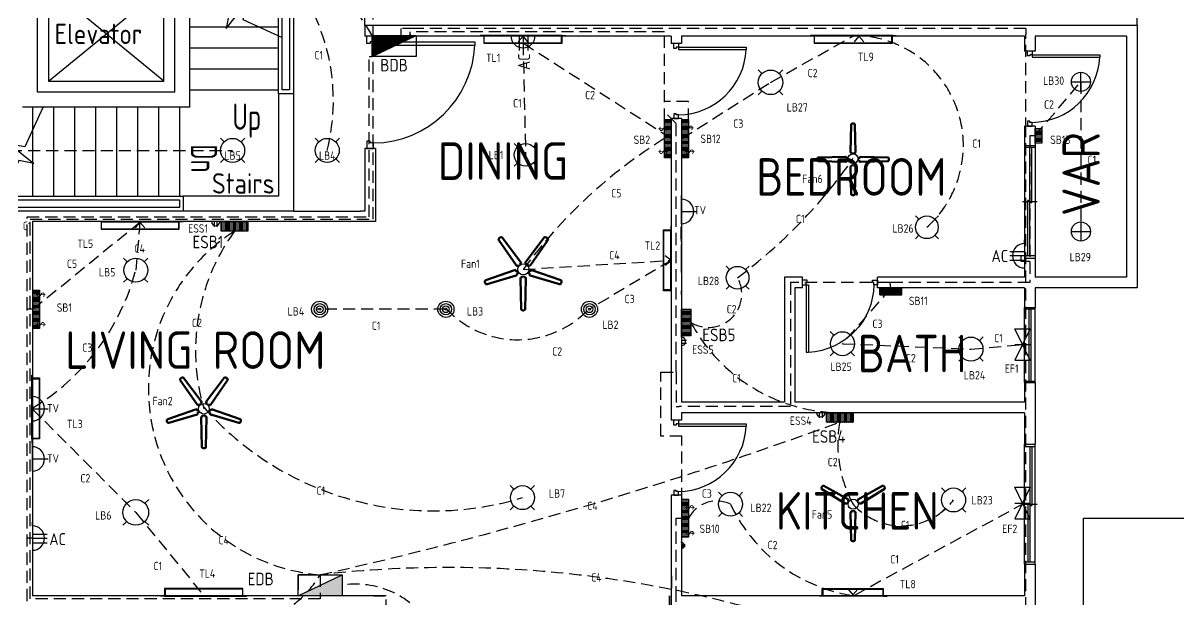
# Model space of a CAD drawing. Header units: inches. Extents: x 33646 to 69385, y 30083 to 61001.
# Drawn here: x 35453 to 36059, y 30723 to 31025 of the extents above; entities that cross this region are included whole.
import ezdxf
from ezdxf.enums import TextEntityAlignment as Align

# ---------------------------------------------------------------- set-up
doc = ezdxf.new("R2010")
doc.units = ezdxf.units.IN
doc.header["$MEASUREMENT"] = 0
doc.linetypes.add('HIDDEN', pattern=[9.525, 6.35, -3.175])
doc.layers.add('All Text', color=7, linetype='Continuous', plot=False)
for name, color, linetype in [('Conduit', 4, 'Continuous'), ('EDB', 1, 'Continuous'), ('Electrical Layout', 130, 'Continuous'), ('STAIR', 2, 'Continuous'), ('TILING', 8, 'Continuous'), ('WALL', 7, 'Continuous'), ('WINDOW', 111, 'Continuous'), ('YQ_TEXT', 6, 'Continuous')]:
    doc.layers.add(name, color=color, linetype=linetype)
doc.styles.add('YQ_DIM', font='SUPEROS.SHX', dxfattribs={"width": 0.8, "bigfont": 'HZDX.SHX'})
doc.styles.add('YQ_TEXT', font='SUPEROS.SHX', dxfattribs={"width": 0.8, "bigfont": 'HZDX.SHX'})

# ---------------------------------------------------------------- blocks, each defined once
blk = doc.blocks.new('WD_00_X2')
for p, q in [((0, 0.7), (0, -0.7)), ((-0.5, 0.5), (0.5, 0.5)), ((-0.48, 0.5), (-0.48, -0.5)), ((0.48, 0.5), (0.48, -0.5)), ((0.01, 0.2), (-0.48, 0.2)), ((0.01, 0.2), (0.01, 0)), ((0.48, 0), (-0.48, 0)), ((-0.01, 0), (-0.01, -0.2)), ((0.48, -0.2), (-0.01, -0.2)), ((-0.5, -0.5), (0.5, -0.5))]:
    blk.add_line(p, q)
blk = doc.blocks.new('WD_00_X1')
for p, q in [((-0.5, 0.5), (0.5, 0.5)), ((-0.48, 0.5), (-0.48, -0.5)), ((0.48, 0.5), (0.48, -0.5)), ((0.48, 0.1), (-0.48, 0.1)), ((0.48, -0.1), (-0.48, -0.1)), ((-0.5, -0.5), (0.5, -0.5))]:
    blk.add_line(p, q)
blk = doc.blocks.new('DR_D01')
for p, q in [((-0.45, 0.93), (-0.42, 0.93)), ((-0.45, 0.03), (-0.45, 0.93)), ((-0.42, 0.03), (-0.42, 0.93)), ((-0.5, 0.03), (-0.42, 0.03)), ((-0.5, 0.03), (-0.5, -0.03)), ((-0.45, 0.03), (-0.45, 0)), ((-0.45, 0), (-0.435, 0)), ((-0.435, 0), (-0.435, -0.03)), ((0.435, 0), (0.435, -0.03)), ((0.45, 0), (0.435, 0)), ((0.45, 0.03), (0.45, 0)), ((0.5, 0.03), (0.45, 0.03)), ((0.5, -0.03), (0.5, 0.03)), ((-0.435, -0.03), (-0.5, -0.03)), ((0.435, -0.03), (0.5, -0.03))]:
    blk.add_line(p, q)
blk.add_arc((-0.46, 0.021), 0.91, 0.5915, 87.4664)
blk = doc.blocks.new('*U167')
at = {"layer": 'Electrical Layout', "lineweight": 211}
for p, q in [((-1.3, -6.86), (-1, 7.54)), ((-0.34, 8.19), (0.34, 8.19)), ((1.3, -6.86), (1, 7.54)), ((-0.33, -7.53), (-0.64, -7.53)), ((-0.33, -8.19), (-0.33, -7.53)), ((0.33, -8.19), (0.33, -7.53)), ((0.33, -7.53), (0.64, -7.53))]:
    blk.add_line(p, q, dxfattribs=at)
for centre, start, end in [((-0.34, 7.53), 90, 178.80651), ((0.34, 7.53), 1.19349, 90), ((-0.64, -6.88), 178.80651, 270), ((0.64, -6.88), 270, 1.19349)]:
    blk.add_arc(centre, 0.655, start, end, dxfattribs=at)
blk = doc.blocks.new('*U168')
at = {"layer": 'Conduit', "color": 0, "linetype": 'ByBlock', "lineweight": -2, "transparency": 16777216}
blk.add_blockref('*U167', (23511.02, 19655.64), dxfattribs=at)
for p, rotation in [((23501.66, 19639.44), 120), ((23520.38, 19639.44), 240)]:
    blk.add_blockref('*U167', p, dxfattribs=dict(at, rotation=rotation))
blk = doc.blocks.new('*U169')
at = {"layer": 'Electrical Layout', "lineweight": 211}
for p, q in [((-1.39, -7.34), (-1.06, 8.07)), ((-0.36, 8.75), (0.36, 8.75)), ((1.39, -7.34), (1.06, 8.07)), ((-0.35, -8.05), (-0.69, -8.05)), ((-0.35, -8.75), (-0.35, -8.05)), ((0.35, -8.75), (0.35, -8.05)), ((0.35, -8.05), (0.69, -8.05))]:
    blk.add_line(p, q, dxfattribs=at)
for centre, start, end in [((-0.36, 8.05), 90, 178.80651), ((0.36, 8.05), 1.19349, 90), ((-0.69, -7.35), 178.80651, 270), ((0.69, -7.35), 270, 1.19349)]:
    blk.add_arc(centre, 0.7, start, end, dxfattribs=at)
blk = doc.blocks.new('*U147')
at = {"layer": 'Conduit', "color": 0, "linetype": 'ByBlock', "lineweight": -2, "transparency": 16777216}
blk.add_blockref('*U169', (25143.89, 21020.75), dxfattribs=at)
for p, rotation in [((25132.9, 21012.77), 72), ((25154.88, 21012.77), 288), ((25137.1, 20999.85), 144), ((25150.68, 20999.85), 216)]:
    blk.add_blockref('*U169', p, dxfattribs=dict(at, rotation=rotation))
blk = doc.blocks.new('*U148')
at = {"layer": 'Electrical Layout', "lineweight": 211}
for p, q in [((-1.44, -7.6), (-1.1, 8.36)), ((-0.38, 9.07), (0.38, 9.07)), ((1.44, -7.6), (1.1, 8.36)), ((-0.36, -8.34), (-0.71, -8.34)), ((-0.36, -9.07), (-0.36, -8.34)), ((0.36, -9.07), (0.36, -8.34)), ((0.36, -8.34), (0.71, -8.34))]:
    blk.add_line(p, q, dxfattribs=at)
for centre, start, end in [((-0.38, 8.34), 90, 178.80651), ((0.38, 8.34), 1.19349, 90), ((-0.71, -7.62), 178.80651, 270), ((0.71, -7.62), 270, 1.19349)]:
    blk.add_arc(centre, 0.725, start, end, dxfattribs=at)
blk = doc.blocks.new('*U149')
at = {"layer": 'Conduit', "color": 0, "linetype": 'ByBlock', "lineweight": -2, "transparency": 16777216}
blk.add_blockref('*U148', (26045.88, 21774.83), dxfattribs=at)
for p, rotation in [((26034.49, 21766.56), 72), ((26057.26, 21766.56), 288), ((26038.84, 21753.18), 144), ((26052.91, 21753.18), 216)]:
    blk.add_blockref('*U148', p, dxfattribs=dict(at, rotation=rotation))
blk = doc.blocks.new('*U152')
at = {"layer": 'Electrical Layout', "lineweight": 211}
for p, q in [((-1.28, -6.8), (-0.99, 7.48)), ((-0.34, 8.11), (0.34, 8.11)), ((1.28, -6.8), (0.99, 7.48)), ((-0.32, -7.46), (-0.64, -7.46)), ((-0.32, -8.11), (-0.32, -7.46)), ((0.32, -8.11), (0.32, -7.46)), ((0.32, -7.46), (0.64, -7.46))]:
    blk.add_line(p, q, dxfattribs=at)
for centre, start, end in [((-0.34, 7.46), 90, 178.80651), ((0.34, 7.46), 1.19349, 90), ((-0.64, -6.82), 178.80651, 270), ((0.64, -6.82), 270, 1.19349)]:
    blk.add_arc(centre, 0.649, start, end, dxfattribs=at)
blk = doc.blocks.new('*U153')
at = {"layer": 'Conduit', "color": 0, "linetype": 'ByBlock', "lineweight": -2, "transparency": 16777216}
blk.add_blockref('*U152', (23307.25, 19485.29), dxfattribs=at)
for p, rotation in [((23296.54, 19474.58), 90), ((23317.96, 19474.58), 269.9999999999999), ((23307.25, 19463.87), 180)]:
    blk.add_blockref('*U152', p, dxfattribs=dict(at, rotation=rotation))

msp = doc.modelspace()

# ---------------------------------------------------------------- hatches: boundary and pattern name
at = {"layer": 'Conduit', "linetype": 'HIDDEN', "true_color": 0xffffff}
h = msp.add_hatch(dxfattribs=at)
h.set_pattern_fill('ANSI31')
h.set_pattern_definition([(45, (-233.30921, 1439.7496), (-0.08838834765, 0.08838834765), [])])
h.paths.add_polyline_path([(35636.22, 31018.44), (35636.22, 31007.66), (35658.77, 31018.44)])
at = {"layer": 'Electrical Layout'}
h = msp.add_hatch(dxfattribs=at)
h.set_pattern_fill('MUDST', color=256, angle=-90)
h.set_pattern_definition([(270, (5206.40615, 67167.7496), (0.25, -0.5), [0.25, -0.25, 0, -0.25, 0, -0.25])])
h.paths.add_polyline_path([(35789.48, 30954.66), (35792.98, 30954.66), (35792.98, 30974.66), (35789.48, 30974.66)])
h = msp.add_hatch(dxfattribs=at)
h.set_pattern_fill('MUDST', color=256, angle=-90)
h.set_pattern_definition([(270, (5197.17754, 67167.7496), (0.25, -0.5), [0.25, -0.25, 0, -0.25, 0, -0.25])])
h.paths.add_polyline_path([(35798.71, 30954.66), (35802.21, 30954.66), (35802.21, 30974.66), (35798.71, 30974.66)])
h = msp.add_hatch(dxfattribs=at)
h.set_pattern_fill('MUDST', color=256, angle=-90)
h.set_pattern_definition([(270, (5011.88252, 67160.1309), (0.25, -0.5), [0.25, -0.25, 0, -0.25, 0, -0.25])])
h.paths.add_polyline_path([(35987.5, 30970.02), (35984, 30970.02), (35984, 30962.27), (35987.5, 30962.27)])
h = msp.add_hatch(dxfattribs=at)
h.set_pattern_fill('MUDST', color=256)
h.set_pattern_definition([(0, (-740.6411, 1221.29276), (0.5, 0.25), [0.25, -0.25, 0, -0.25, 0, -0.25])])
h.paths.add_polyline_path([(35557.02, 30921.11), (35557.02, 30916.11), (35571.02, 30916.11), (35571.02, 30921.11)])
h = msp.add_hatch(dxfattribs=at)
h.set_pattern_fill('MUDST', color=256, angle=-90)
h.set_pattern_definition([(270, (5537.67754, 67257.2496), (0.25, -0.5), [0.25, -0.25, 0, -0.25, 0, -0.25])])
h.paths.add_polyline_path([(35458.21, 30865.16), (35461.71, 30865.16), (35461.71, 30885.16), (35458.21, 30885.16)])
h = msp.add_hatch(dxfattribs=at)
h.set_pattern_fill('MUDST', color=256)
h.set_pattern_definition([(360, (-1083.57246, 1256.2496), (0.5, 0.25), [0.25, -0.25, 0, -0.25, 0, -0.25])])
h.paths.add_polyline_path([(35913.96, 30882.66), (35913.96, 30886.16), (35902.46, 30886.16), (35902.46, 30882.66)])
h = msp.add_hatch(dxfattribs=at)
h.set_pattern_fill('MUDST', color=256, angle=90)
h.set_pattern_definition([(90, (65011.97565, -4901.8385), (-0.25, 0.5), [0.25, -0.25, 0, -0.25, 0, -0.25])])
h.paths.add_polyline_path([(35798.41, 30861.24), (35803.41, 30861.24), (35803.41, 30875.24), (35798.41, 30875.24)])
h = msp.add_hatch(dxfattribs=at)
h.set_pattern_fill('MUDST', color=256)
h.set_pattern_definition([(0, (-1058.10567, 1321.47638), (0.5, 0.25), [0.25, -0.25, 0, -0.25, 0, -0.25])])
h.paths.add_polyline_path([(35874.49, 30820.93), (35874.49, 30815.93), (35888.49, 30815.93), (35888.49, 30820.93)])
h = msp.add_hatch(dxfattribs=at)
h.set_pattern_fill('MUDST', color=256, angle=-90)
h.set_pattern_definition([(270, (5197.17754, 67366.7496), (0.25, -0.5), [0.25, -0.25, 0, -0.25, 0, -0.25])])
h.paths.add_polyline_path([(35798.71, 30755.66), (35802.21, 30755.66), (35802.21, 30775.66), (35798.71, 30775.66)])
at = {"layer": 'Electrical Layout', "linetype": 'HIDDEN'}
h = msp.add_hatch(color=4, dxfattribs=at)
h.set_gradient(color1=(255, 255, 255), one_color=1, tint=1)
h.paths.add_polyline_path([(35620.41, 30724.93), (35620.41, 30735.93), (35597.41, 30724.93)])

# ---------------------------------------------------------------- linework, layer by layer
at = {"layer": 'Conduit', "linetype": 'HIDDEN'}
for p, q in [((35658.56, 31022.41), (35651.24, 31022.41)), ((35651.24, 31022.41), (35651.24, 31018.66)), ((35789.48, 31020.66), (35656.14, 31020.66)), ((35656.14, 31017.91), (35656.14, 31020.66)), ((35656.15, 31019.41), (35656.15, 31018.44)), ((35787.06, 31022.41), (35658.56, 31022.41)), ((35715.34, 31018.44), (35712.84, 31015.44)), ((35717.84, 31015.44), (35715.34, 31018.44)), ((35979.14, 31022.41), (35787.06, 31022.41)), ((35789.48, 30964.66), (35789.48, 31020.66)), ((35845.21, 30994.16), (35888.49, 31018.44)), ((35891.58, 31018.44), (35889.08, 31015.44)), ((35894.08, 31015.44), (35891.58, 31018.44)), ((35979.14, 31022.41), (35979.14, 31019.41)), ((35979.14, 30969.41), (35979.14, 31019.41)), ((35792.98, 30964.66), (35715.34, 31014.69)), ((35715.34, 31014.69), (35716.71, 30956.16)), ((35634.71, 30923.66), (35634.71, 31007.66)), ((35634.71, 31007.66), (35636.22, 31007.66)), ((35984, 30966.15), (36008, 30994.44)), ((36008, 30994.44), (36008, 30915.95)), ((35798.71, 30964.66), (35845.21, 30994.16)), ((35802.21, 30984.16), (35789.48, 30984.16)), ((35802.21, 30964.66), (35802.21, 30984.16)), ((35795.71, 30972.66), (35789.48, 30978.88)), ((35795.71, 30842.16), (35795.71, 30972.66)), ((35979.14, 30584.41), (35979.14, 30969.41)), ((35984, 30966.15), (35981.21, 30966.15)), ((35981.21, 30966.15), (35981.21, 30900.16)), ((35455.21, 30875.16), (35455.21, 30923.66)), ((35455.21, 30923.66), (35634.71, 30923.66)), ((35798.49, 30900.79), (35798.49, 30926.44)), ((35458.21, 30875.16), (35514.36, 30920.86)), ((35514.41, 30920.86), (35511.91, 30917.86)), ((35514.36, 30920.86), (35512.21, 30895.66)), ((35516.91, 30917.86), (35514.41, 30920.86)), ((35792.98, 30900.74), (35789.98, 30903.24)), ((35976.71, 30900.16), (35976.71, 30903.23)), ((35715.47, 30896.06), (35792.98, 30900.79)), ((35792.98, 30900.79), (35750.21, 30875.16)), ((35789.98, 30898.24), (35792.98, 30900.74)), ((35981.21, 30900.16), (35976.71, 30900.16)), ((35981.21, 30900.16), (35981.21, 30889.16)), ((35907.71, 30889.16), (35855.71, 30889.16)), ((35855.71, 30889.16), (35855.71, 30824.16)), ((35908.21, 30886.16), (35882.91, 30857.11)), ((35981.21, 30889.16), (35907.71, 30889.16)), ((35907.71, 30889.16), (35908.21, 30886.16)), ((35458.21, 30875.16), (35455.21, 30875.16)), ((35455.21, 30722.16), (35455.21, 30875.16)), ((35674.89, 30875.16), (35606.95, 30875.16)), ((35882.91, 30857.11), (35950.34, 30854.29)), ((35950.34, 30854.29), (35977.39, 30856.66)), ((35787.71, 30808.66), (35787.71, 30842.16)), ((35787.71, 30842.16), (35795.71, 30842.16)), ((35795.71, 30842.16), (35795.71, 30824.16)), ((35457.7, 30823.15), (35512.21, 30768.66)), ((35795.71, 30824.16), (35797.21, 30824.16)), ((35855.71, 30824.16), (35797.21, 30824.16)), ((35798.71, 30808.66), (35787.71, 30808.66)), ((35798.71, 30765.66), (35798.71, 30808.66)), ((35978.49, 30773.56), (35888.82, 30724.93)), ((35512.21, 30768.66), (35547.95, 30724.93)), ((35795.73, 30723.66), (35795.73, 30765.66)), ((35795.73, 30765.66), (35798.71, 30765.66)), ((35457.95, 30755.16), (35455.21, 30755.16)), ((35885.91, 30728.43), (35888.41, 30725.43)), ((35888.41, 30725.43), (35890.91, 30728.43)), ((35795.71, 30664.66), (35795.73, 30723.66))]:
    msp.add_line(p, q, dxfattribs=at)
at = {"layer": 'Conduit'}
for p, q in [((35840.64, 30998.72), (35838.69, 31000.68)), ((35849.77, 30998.72), (35851.72, 31000.68)), ((36003, 30994.44), (36013, 30994.44)), ((36003, 30994.44), (36013, 30994.44)), ((36003, 30994.44), (36013, 30994.44)), ((36008, 30989.44), (36008, 30999.44)), ((36008, 30989.44), (36008, 30999.44)), ((36008, 30989.44), (36008, 30999.44)), ((35840.64, 30989.59), (35838.69, 30987.64)), ((35567.45, 30962.93), (35569.36, 30964.84)), ((35617.11, 30962.93), (35619.02, 30964.84)), ((35712.5, 30960.36), (35710.7, 30962.17)), ((35720.91, 30960.36), (35722.72, 30962.17)), ((35558.54, 30954.02), (35556.63, 30952.11)), ((35567.45, 30954.02), (35569.36, 30952.11)), ((35608.2, 30954.02), (35606.29, 30952.11)), ((35617.11, 30954.02), (35619.02, 30952.11)), ((35712.5, 30951.95), (35710.7, 30950.15)), ((35923, 30922.36), (35921.2, 30924.17)), ((35931.41, 30922.36), (35933.22, 30924.17)), ((36003, 30915.95), (36013, 30915.95)), ((36003, 30915.95), (36013, 30915.95)), ((36003, 30915.95), (36013, 30915.95)), ((36008, 30920.95), (36008, 30910.95)), ((36008, 30920.95), (36008, 30910.95)), ((36008, 30920.95), (36008, 30910.95)), ((35923, 30913.95), (35921.2, 30912.15)), ((35507.75, 30900.11), (35505.84, 30902.02)), ((35516.66, 30900.11), (35518.57, 30902.02)), ((35823.69, 30895.94), (35821.89, 30897.74)), ((35832.1, 30895.94), (35833.91, 30897.74)), ((35507.75, 30891.2), (35505.84, 30889.29)), ((35823.69, 30887.53), (35821.89, 30885.72)), ((35878.45, 30861.57), (35876.54, 30863.48)), ((35887.36, 30861.57), (35889.27, 30863.48)), ((35945.89, 30858.74), (35943.98, 30860.66)), ((35954.79, 30858.74), (35956.71, 30860.66)), ((35878.45, 30852.66), (35876.54, 30850.75)), ((35945.89, 30849.84), (35943.98, 30847.93)), ((35710.59, 30780.83), (35708.68, 30782.74)), ((35719.5, 30780.83), (35721.41, 30782.74)), ((35819.75, 30777.38), (35817.84, 30779.29)), ((35828.66, 30777.38), (35830.57, 30779.29)), ((35936.75, 30779.61), (35934.84, 30781.52)), ((35945.66, 30779.61), (35947.57, 30781.52)), ((35507.45, 30773.41), (35505.4, 30775.46)), ((35516.96, 30773.41), (35519.01, 30775.46)), ((35710.59, 30771.93), (35708.68, 30770.02)), ((35936.75, 30770.7), (35934.84, 30768.79)), ((35507.45, 30763.9), (35505.4, 30761.86)), ((35819.75, 30768.48), (35817.84, 30766.57))]:
    msp.add_line(p, q, dxfattribs=at)
for points in [[(35849.77, 30989.59), (35851.72, 30987.64)], [(35558.54, 30962.93), (35556.63, 30964.84)], [(35608.2, 30962.93), (35606.29, 30964.84)], [(35720.91, 30951.95), (35722.72, 30950.15)], [(35931.41, 30913.95), (35933.22, 30912.15)], [(35516.66, 30891.2), (35518.57, 30889.29)], [(35832.1, 30887.53), (35833.91, 30885.72)], [(35887.36, 30852.66), (35889.27, 30850.75)], [(35954.79, 30849.84), (35956.71, 30847.93)], [(35719.5, 30771.93), (35721.41, 30770.02)], [(35945.66, 30770.7), (35947.57, 30768.79)], [(35516.96, 30763.9), (35519.01, 30761.86)], [(35828.66, 30768.48), (35830.57, 30766.57)]]:
    msp.add_lwpolyline(points, close=True, dxfattribs=at)
for centre, radius in [((35845.21, 30994.16), 6.45), ((36008, 30994.44), 5), ((36008, 30994.44), 5), ((36008, 30994.44), 5), ((35563, 30958.48), 6.3), ((35612.65, 30958.48), 6.3), ((35716.71, 30956.16), 5.95), ((35888.49, 30954.16), 2.6), ((35927.21, 30918.16), 5.95), ((36008, 30915.95), 5), ((36008, 30915.95), 5), ((36008, 30915.95), 5), ((35512.21, 30895.66), 6.3), ((35715.47, 30896.06), 2.9), ((35827.9, 30891.73), 5.95), ((35608.71, 30875.16), 4.24), ((35674.89, 30875.16), 4.24), ((35750.21, 30875.16), 4.24), ((35608.71, 30875.16), 3), ((35608.71, 30875.16), 1.76), ((35608.71, 30875.16), 0.515), ((35674.89, 30875.16), 3), ((35674.89, 30875.16), 1.76), ((35674.89, 30875.16), 0.515), ((35750.21, 30875.16), 3), ((35750.21, 30875.16), 1.76), ((35750.21, 30875.16), 0.515), ((35882.91, 30857.11), 6.3), ((35950.34, 30854.29), 6.3), ((35547.95, 30823.02), 2.8), ((35715.04, 30776.38), 6.3), ((35824.21, 30772.93), 6.3), ((35941.21, 30775.16), 6.3), ((35512.21, 30768.66), 6.73), ((35888.49, 30772.93), 2.62)]:
    msp.add_circle(centre, radius, dxfattribs=at)
at = {"layer": 'Conduit', "linetype": 'HIDDEN'}
for centre, radius, start, end in [((35457.45, 30914.39), 206.95, 30.25205, 91.42782), ((35508.43, 30984.54), 107.43, 345.95847, 79.4054), ((35888.72, 30961.06), 57.63, 311.8967, 90.10332), ((35929.55, 30739.29), 265.35, 121.86258, 143.78511), ((35395.72, 30926.47), 120.49, 300.9573, 345.18188), ((35712.53, 30910.37), 51.19, 222.66741, 316.5441), ((35816.96, 30757.95), 16.64, 64.1734, 152.41445), ((35901.48, 30809.46), 85.48, 205.30355, 261.4855)]:
    msp.add_arc(centre, radius, start, end, dxfattribs=at)
at = {"layer": 'EDB', "linetype": 'HIDDEN'}
for p, q in [((35636.73, 30922.41), (35636.73, 31125.71)), ((35341.39, 30958.48), (35563, 30958.48)), ((35456.77, 30723.38), (35456.77, 30922.41)), ((35456.77, 30922.41), (35636.73, 30922.41)), ((35608.91, 30735.93), (35608.91, 30723.38)), ((35608.91, 30723.38), (35456.77, 30723.38))]:
    msp.add_line(p, q, dxfattribs=at)
for centre, radius, start, end in [((35665.91, 31109.59), 271.48, 306.6329, 325.07223), ((35616.76, 30833.57), 97.95, 122.57232, 265.40295), ((35649.85, 30853.36), 106.32, 143.82936, 196.58125), ((35812.59, 30883.18), 17.53, 238.41339, 29.19859), ((35882.59, 30910.84), 89.91, 208.2748, 269.29606), ((35668.34, 30930.23), 160.79, 221.3721, 286.88668), ((35129.27, 32874.59), 2191.78, 282.64071, 290.07205), ((35946.3, 30804.41), 65.83, 169.92284, 208.56937), ((35913.93, 30795.86), 34.25, 222.03745, 322.80007), ((35676.32, 30142.46), 597.29, 73.25458, 96.48017), ((35562.88, 30763.25), 53.53, 245.825, 329.30743), ((35627.72, 30685.14), 45.87, 340.6312, 99.17654)]:
    msp.add_arc(centre, radius, start, end, dxfattribs=at)
at = {"layer": 'Electrical Layout'}
for p, q in [((35637.95, 31018.44), (35632.44, 31018.44)), ((35636.22, 31007.66), (35659.22, 31018.66)), ((35708.84, 31018.69), (35702.34, 31018.69)), ((35708.93, 31018.69), (35706.93, 31018.69)), ((35708.93, 31018.69), (35721.75, 31018.69)), ((35713.34, 31018.69), (35713.34, 31010.94)), ((35715.34, 31018.69), (35715.34, 31010.94)), ((35717.34, 31018.69), (35717.84, 31018.69)), ((35717.84, 31018.69), (35717.84, 31010.94)), ((35721.75, 31018.69), (35723.75, 31018.69)), ((35735.84, 31018.69), (35737.84, 31018.69)), ((35882.11, 31018.69), (35875.61, 31018.69)), ((35909.11, 31018.69), (35911.11, 31018.69)), ((35637.95, 30959.44), (35632.44, 30959.44)), ((35798.49, 30932.85), (35798.49, 30934.85)), ((35798.49, 30920.03), (35798.49, 30932.85)), ((35798.49, 30928.44), (35798.49, 30928.94)), ((35798.49, 30926.44), (35806.74, 30926.44)), ((35507.99, 30921.11), (35501.49, 30921.11)), ((35534.99, 30921.11), (35536.99, 30921.11)), ((35551.89, 30921.11), (35551.19, 30921.11)), ((35556.33, 30921.11), (35551.89, 30921.11)), ((35553.42, 30921.11), (35553.24, 30921.11)), ((35553.24, 30921.11), (35553.24, 30918.43)), ((35554.8, 30921.11), (35554.8, 30918.43)), ((35556.33, 30921.11), (35557.02, 30921.11)), ((35792.98, 30916.79), (35792.98, 30918.79)), ((35798.24, 30911.91), (35798.24, 30918.41)), ((35798.49, 30920.03), (35798.49, 30918.03)), ((35978.49, 30909.64), (35978.49, 30911.64)), ((35978.49, 30909.64), (35978.49, 30896.82)), ((35798.49, 30907.2), (35798.49, 30909.2)), ((35798.49, 30894.38), (35798.49, 30907.2)), ((35798.49, 30902.79), (35798.49, 30903.29)), ((35978.49, 30905.23), (35970.74, 30905.23)), ((35978.49, 30903.23), (35970.74, 30903.23)), ((35978.49, 30900.73), (35970.74, 30900.73)), ((35978.49, 30901.23), (35978.49, 30900.73)), ((35798.49, 30894.38), (35798.49, 30892.38)), ((35978.49, 30896.82), (35978.49, 30894.82)), ((35792.98, 30889.79), (35792.98, 30883.29)), ((35798.24, 30884.91), (35798.24, 30882.91)), ((35798.41, 30860.55), (35798.41, 30861.24)), ((35798.41, 30860.55), (35798.41, 30856.11)), ((35798.41, 30859.02), (35801.09, 30859.02)), ((35798.41, 30857.64), (35798.41, 30857.46)), ((35798.41, 30857.46), (35801.09, 30857.46)), ((35798.41, 30856.11), (35798.41, 30855.41)), ((35973.39, 30856.66), (35981.39, 30856.66)), ((35457.7, 30834.15), (35457.7, 30840.65)), ((35457.95, 30829.43), (35457.95, 30831.43)), ((35457.95, 30829.43), (35457.95, 30831.43)), ((35457.95, 30829.43), (35457.95, 30831.43)), ((35457.95, 30816.61), (35457.95, 30829.43)), ((35457.95, 30816.61), (35457.95, 30829.43)), ((35457.95, 30816.61), (35457.95, 30829.43)), ((35457.95, 30825.02), (35457.95, 30825.52)), ((35457.95, 30825.02), (35457.95, 30825.52)), ((35457.95, 30825.02), (35457.95, 30825.52)), ((35457.95, 30823.02), (35466.2, 30823.02)), ((35457.95, 30823.02), (35466.2, 30823.02)), ((35457.95, 30823.02), (35466.2, 30823.02)), ((35869.35, 30820.93), (35868.66, 30820.93)), ((35873.8, 30820.93), (35869.35, 30820.93)), ((35870.88, 30820.93), (35870.71, 30820.93)), ((35870.71, 30820.93), (35870.71, 30818.24)), ((35872.27, 30820.93), (35872.27, 30818.24)), ((35873.8, 30820.93), (35874.49, 30820.93)), ((35457.95, 30816.61), (35457.95, 30814.61)), ((35457.95, 30816.61), (35457.95, 30814.61)), ((35457.95, 30816.61), (35457.95, 30814.61)), ((35457.7, 30807.15), (35457.7, 30805.15)), ((35457.95, 30803.06), (35457.95, 30805.06)), ((35457.95, 30790.25), (35457.95, 30803.06)), ((35457.95, 30798.66), (35457.95, 30799.16)), ((35457.95, 30796.66), (35466.2, 30796.66)), ((35457.95, 30790.25), (35457.95, 30788.25)), ((35973.39, 30773.56), (35981.39, 30773.56)), ((35793.23, 30762.43), (35793.23, 30764.43)), ((35457.95, 30761.56), (35457.95, 30763.56)), ((35457.95, 30761.56), (35457.95, 30748.75)), ((35457.95, 30757.16), (35465.7, 30757.16)), ((35457.95, 30755.16), (35465.7, 30755.16)), ((35457.95, 30753.16), (35457.95, 30752.66)), ((35457.95, 30752.66), (35465.7, 30752.66)), ((35798.49, 30752.8), (35798.49, 30753.28)), ((35798.49, 30752.8), (35798.49, 30749.75)), ((35798.49, 30751.75), (35800.33, 30751.75)), ((35457.95, 30748.75), (35457.95, 30746.75)), ((35798.49, 30751.28), (35800.33, 30751.28)), ((35798.49, 30750.8), (35798.49, 30750.68)), ((35798.49, 30750.68), (35800.33, 30750.68)), ((35798.49, 30749.75), (35798.49, 30749.28)), ((35602.86, 30735.93), (35597.35, 30735.93)), ((35597.41, 30724.93), (35620.41, 30735.93)), ((35527.33, 30724.68), (35525.33, 30724.68)), ((35554.33, 30724.68), (35560.83, 30724.68)), ((35637.11, 30724.93), (35642.62, 30724.93)), ((35877.36, 30724.68), (35870.86, 30724.68)), ((35904.36, 30724.68), (35906.36, 30724.68))]:
    msp.add_line(p, q, dxfattribs=at)
at = {"layer": 'Electrical Layout', "linetype": 'HIDDEN'}
for p, q in [((35694.84, 31018.69), (35692.84, 31018.69)), ((35868.11, 31018.69), (35866.11, 31018.69)), ((35493.99, 30921.11), (35491.99, 30921.11)), ((35568.33, 30724.68), (35570.33, 30724.68)), ((35643.47, 30724.93), (35637.95, 30724.93)), ((35643.47, 30716.62), (35643.47, 30724.93))]:
    msp.add_line(p, q, dxfattribs=at)
at = {"layer": 'Electrical Layout'}
for points in [[(35659.22, 31007.66), (35636.22, 31007.66), (35636.22, 31018.66), (35659.22, 31018.66)], [(35735.84, 31018.69), (35694.84, 31018.69), (35694.84, 31014.69), (35735.84, 31014.69)], [(35735.59, 31018.44), (35694.84, 31018.44), (35694.84, 31014.94), (35735.59, 31014.94)], [(35909.11, 31018.69), (35868.11, 31018.69), (35868.11, 31014.69), (35909.11, 31014.69)], [(35908.86, 31018.44), (35868.11, 31018.44), (35868.11, 31014.94), (35908.86, 31014.94)], [(35789.48, 30954.66), (35789.48, 30974.66), (35792.98, 30974.66), (35792.98, 30954.66)], [(35798.71, 30954.66), (35798.71, 30974.66), (35802.21, 30974.66), (35802.21, 30954.66)], [(35984, 30962.27), (35984, 30970.02), (35987.5, 30970.02), (35987.5, 30962.27)], [(35534.99, 30921.11), (35493.99, 30921.11), (35493.99, 30917.11), (35534.99, 30917.11)], [(35534.74, 30920.86), (35493.99, 30920.86), (35493.99, 30917.36), (35534.74, 30917.36)], [(35792.98, 30916.79), (35792.98, 30884.79), (35788.98, 30884.79), (35788.98, 30916.79)], [(35792.73, 30916.54), (35792.73, 30885.29), (35789.23, 30885.29), (35789.23, 30916.54)], [(35458.21, 30865.16), (35458.21, 30885.16), (35461.71, 30885.16), (35461.71, 30865.16)], [(35913.96, 30882.66), (35902.46, 30882.66), (35902.46, 30886.16), (35913.96, 30886.16)], [(35973.39, 30864.91), (35981.39, 30864.91), (35977.39, 30856.66)], [(35973.39, 30848.41), (35981.39, 30848.41), (35977.39, 30856.66)], [(35457.7, 30807.15), (35457.7, 30839.15), (35461.7, 30839.15), (35461.7, 30807.15)], [(35457.95, 30807.4), (35457.95, 30838.65), (35461.45, 30838.65), (35461.45, 30807.4)], [(35973.39, 30781.81), (35981.39, 30781.81), (35977.39, 30773.56)], [(35798.71, 30755.66), (35798.71, 30775.66), (35802.21, 30775.66), (35802.21, 30755.66)], [(35973.39, 30765.31), (35981.39, 30765.31), (35977.39, 30773.56)], [(35620.41, 30724.93), (35597.41, 30724.93), (35597.41, 30735.93), (35620.41, 30735.93)], [(35527.33, 30724.68), (35568.33, 30724.68), (35568.33, 30728.68), (35527.33, 30728.68)], [(35527.58, 30724.93), (35568.33, 30724.93), (35568.33, 30728.43), (35527.58, 30728.43)], [(35904.36, 30724.68), (35872.36, 30724.68), (35872.36, 30728.68), (35904.36, 30728.68)], [(35904.11, 30724.93), (35872.86, 30724.93), (35872.86, 30728.43), (35904.11, 30728.43)]]:
    msp.add_lwpolyline(points, close=True, dxfattribs=at)
at = {"layer": 'Electrical Layout', "color": 1}
for points in [[(35571.02, 30916.11), (35557.02, 30916.11), (35557.02, 30921.11), (35571.02, 30921.11)], [(35803.41, 30875.24), (35803.41, 30861.24), (35798.41, 30861.24), (35798.41, 30875.24)], [(35888.49, 30815.93), (35874.49, 30815.93), (35874.49, 30820.93), (35888.49, 30820.93)]]:
    msp.add_lwpolyline(points, close=True, dxfattribs=at)
at = {"layer": 'Electrical Layout'}
for centre, radius, start, end in [((35715.34, 31018.69), 6.41, 180, 0), ((35798.49, 30926.44), 6.41, 270, 90), ((35554.11, 30921.11), 2.22, 180, 0), ((35978.49, 30903.23), 6.41, 90, 270), ((35798.41, 30858.33), 2.22, 270, 90), ((35457.95, 30823.02), 6.41, 270, 90), ((35457.95, 30823.02), 6.41, 270, 90), ((35457.95, 30823.02), 6.41, 270, 90), ((35871.57, 30820.93), 2.22, 180, 0), ((35457.95, 30796.66), 6.41, 270, 90), ((35457.95, 30755.16), 6.41, 270, 90), ((35798.49, 30751.28), 1.52, 270, 90)]:
    msp.add_arc(centre, radius, start, end, dxfattribs=at)
at = {"layer": 'STAIR'}
for p, q in [((35466.47, 30994.78), (35526.95, 31044.37)), ((35526.95, 30994.78), (35466.47, 31044.37)), ((35540.53, 31023.24), (35586.99, 31023.24)), ((35540.53, 31012.21), (35586.99, 31012.21)), ((35540.53, 31001.19), (35586.99, 31001.19)), ((35540.53, 30990.16), (35586.99, 30990.16)), ((35457.95, 30980.96), (35457.95, 30934.5)), ((35468.98, 30980.96), (35468.98, 30934.5)), ((35480, 30980.96), (35480, 30934.5)), ((35491.02, 30980.96), (35491.02, 30934.5)), ((35502.05, 30980.96), (35502.05, 30934.5)), ((35513.07, 30980.96), (35513.07, 30934.5)), ((35524.1, 30980.96), (35524.1, 30934.5)), ((35535.12, 30980.96), (35535.12, 30934.5))]:
    msp.add_line(p, q, dxfattribs=at)
for points in [[(35594.86, 30988.2), (35586.99, 30988.2), (35586.99, 31069.3), (35594.86, 31069.3)], [(35592.89, 30990.16), (35588.95, 30990.16), (35588.95, 31067.33), (35592.89, 31067.33)], [(35466.47, 30994.78), (35526.95, 30994.78), (35526.95, 31044.37), (35466.47, 31044.37)], [(35367.8, 30926.62), (35367.8, 30934.5), (35537.09, 30934.5), (35537.09, 30926.62)], [(35369.76, 30928.59), (35369.76, 30932.53), (35535.12, 30932.53), (35535.12, 30928.59)]]:
    msp.add_lwpolyline(points, close=True, dxfattribs=at)
at = {"layer": 'TILING'}
msp.add_lwpolyline([(36189.41, 30693.28), (36033.03, 30693.28), (36033.03, 30697.22), (36009.41, 30697.22), (36009.41, 30765.66), (36189.41, 30765.66)], close=True, dxfattribs=at)
at = {"layer": 'WALL'}
for p, q in [((36037.51, 31023.95), (36037.51, 31161.46)), ((35632.44, 31023.95), (35632.44, 31121.28)), ((35540.59, 30981.14), (35540.59, 31068.89)), ((35460.71, 30989.02), (35460.71, 31061.02)), ((35532.71, 30989.02), (35532.71, 31061.02)), ((36037.51, 31023.95), (35632.44, 31023.95)), ((36037.51, 31023.95), (35632.44, 31023.95)), ((35632.44, 31023.95), (35632.44, 31018.44)), ((36037.51, 31023.95), (35632.44, 31023.95)), ((36037.51, 31023.95), (35632.44, 31023.95)), ((35792.98, 31018.44), (35637.95, 31018.44)), ((35792.98, 31018.44), (35792.98, 31014.5)), ((35798.49, 31018.44), (35798.49, 31014.5)), ((35978.49, 31018.44), (35798.49, 31018.44)), ((35978.49, 31018.44), (35978.49, 31010.57)), ((36032, 31018.44), (35984, 31018.44)), ((35984, 31018.44), (35984, 31010.57)), ((36032, 31018.44), (36032, 30891.95)), ((36037.51, 31023.95), (36037.51, 30886.44)), ((35798.49, 31014.5), (35792.98, 31014.5)), ((35984, 31010.57), (35978.49, 31010.57)), ((35532.71, 30989.02), (35460.71, 30989.02)), ((35586.99, 30988.2), (35586.99, 30934.5)), ((35594.86, 30988.2), (35594.86, 30926.62)), ((35540.59, 30981.14), (35452.84, 30981.14)), ((35792.98, 30975.13), (35792.98, 30816.99)), ((35798.49, 30975.13), (35792.98, 30975.13)), ((35798.49, 30975.13), (35798.49, 30826.44)), ((35978.49, 30971.2), (35978.49, 30961.1)), ((35984, 30971.2), (35978.49, 30971.2)), ((35984, 30971.2), (35984, 30961.1)), ((35632.44, 30959.44), (35632.44, 30926.62)), ((35637.95, 30959.44), (35637.95, 30921.11)), ((35978.49, 30961.1), (35984, 30961.1)), ((35586.99, 30934.5), (35537.09, 30934.5)), ((35571.02, 30926.62), (35452.44, 30926.62)), ((35594.86, 30926.62), (35537.09, 30926.62)), ((35594.86, 30926.62), (35630.08, 30926.62)), ((35632.44, 30926.62), (35630.08, 30926.62)), ((35571.02, 30921.11), (35457.95, 30921.11)), ((35457.95, 30921.11), (35457.95, 30724.93)), ((35630.08, 30921.11), (35571.02, 30921.11)), ((35637.95, 30921.11), (35630.08, 30921.11)), ((35978.49, 30902.05), (35978.49, 30891.95)), ((35978.49, 30902.05), (35984, 30902.05)), ((35984, 30902.05), (35984, 30891.95)), ((35852.49, 30891.95), (35852.49, 30826.44)), ((35861.94, 30891.95), (35852.49, 30891.95)), ((35861.94, 30886.44), (35861.94, 30891.95)), ((35901.31, 30886.44), (35901.31, 30891.95)), ((35978.49, 30891.95), (35901.31, 30891.95)), ((36032, 30891.95), (35984, 30891.95)), ((35861.94, 30886.44), (35858, 30886.44)), ((35858, 30886.44), (35858, 30826.44)), ((35978.49, 30886.44), (35901.31, 30886.44)), ((35978.49, 30886.44), (35978.49, 30876.13)), ((35984, 30886.44), (35984, 30876.13)), ((36037.51, 30886.44), (35984, 30886.44)), ((35978.49, 30876.13), (35984, 30876.13)), ((35978.49, 30836.76), (35978.49, 30826.44)), ((35978.49, 30836.76), (35984, 30836.76)), ((35984, 30836.76), (35984, 30804.43)), ((35852.49, 30826.44), (35798.49, 30826.44)), ((35978.49, 30826.44), (35858, 30826.44)), ((35978.49, 30820.93), (35798.49, 30820.93)), ((35798.49, 30820.93), (35798.49, 30816.99)), ((35978.49, 30820.93), (35978.49, 30804.43)), ((35798.49, 30816.99), (35792.98, 30816.99)), ((35978.49, 30804.43), (35984, 30804.43)), ((35792.98, 30777.62), (35792.98, 30715.48)), ((35798.49, 30777.62), (35792.98, 30777.62)), ((35798.49, 30777.62), (35798.49, 30724.93)), ((35978.49, 30741.43), (35978.49, 30724.93)), ((35978.49, 30741.43), (35984, 30741.43)), ((35984, 30741.43), (35984, 30668.79)), ((35597.47, 30735.93), (35597.47, 30728.06)), ((35793.23, 30735.43), (35793.23, 30728.93)), ((35637.95, 30724.93), (35457.95, 30724.93)), ((35792.13, 30717.06), (35792.13, 30724.93)), ((35792.98, 30717.06), (35792.98, 30724.93)), ((35978.49, 30724.93), (35798.49, 30724.93))]:
    msp.add_line(p, q, dxfattribs=at)
at = {"layer": 'YQ_TEXT'}
for points in [[(35540.53, 31039.77), (35561.16, 31030.38), (35559.69, 31022.4), (35569.8, 31035.1), (35568.32, 31027.12), (35588.95, 31017.72)], [(35463.47, 30980.96), (35454.07, 30960.33), (35446.09, 30961.8), (35458.79, 30951.69), (35450.81, 30953.16), (35441.42, 30932.53)]]:
    msp.add_lwpolyline(points, dxfattribs=at)
for points in [[(35563.76, 31017.72, 0, 2.62, 0), (35563.76, 31009.85, 0, 0, 0), (35563.76, 30979.14, 0, 0, 0)], [(35463.47, 30957.73, 0, 2.62, 0), (35471.34, 30957.73, 0, 0, 0), (35546.14, 30957.73, 0, 0, 0)]]:
    msp.add_lwpolyline(points, format="xyseb", dxfattribs=at)

# ---------------------------------------------------------------- block references
at = {"layer": 'Conduit', "rotation": 180}
for name, p in [('*U153', (59195.73, 50428.32)), ('*U149', (61761.33, 52658.49)), ('*U147', (60691.83, 51831.86)), ('*U168', (59399.5, 50417.3))]:
    msp.add_blockref(name, p, dxfattribs=at)
at = {"layer": 'WINDOW'}
for name, p, xscale, yscale, zscale, rotation in [('DR_D01', (35635.2, 30988.94), 59, 59, 59, 270), ('DR_D01', (35795.73, 30994.82), 39.37007874015751, 39.37007874015751, 39.37007874015751, 270), ('DR_D01', (35981.24, 30990.88), 39.37007874015751, 39.37007874015751, 39.37007874015751, 269.9999999999788), ('WD_00_X2', (35981.24, 30931.57), 59.05511811023621, 5.511811023643531, 59.05511811023621, 269.9999999999858), ('WD_00_X1', (35981.24, 30856.44), 39.37007874015751, 5.511811023694463, 39.37007874015751, 89.99999999998947), ('DR_D01', (35795.73, 30797.31), 39.37007874015751, 39.37007874015751, 39.37007874015751, 270), ('WD_00_X2', (35981.24, 30772.93), 62.99212598425197, 5.511811023650807, 62.99212598425197, 90.00000000000666)]:
    msp.add_blockref(name, p, dxfattribs=dict(at, xscale=xscale, yscale=yscale, zscale=zscale, rotation=rotation))
at = {"layer": 'WINDOW', "xscale": 39.3700787401574, "yscale": -39.3700787401574, "zscale": 39.3700787401574}
msp.add_blockref('DR_D01', (35881.62, 30889.2), dxfattribs=at)

# ---------------------------------------------------------------- texts
at = {"layer": 'All Text', "style": 'YQ_DIM'}
for s, height, p in [('Elevator ', 10.685, (35495.47, 31019.58)), ('DINING', 19.685, (35704.82, 30952.9)), ('BEDROOM', 19.685, (35887.62, 30944.62)), ('Stairs ', 10.685, (35571.51, 30941.18)), ('BATH', 19.685, (35919.46, 30851.99))]:
    msp.add_text(s, height=height, dxfattribs=at).set_placement(p, align=Align.MIDDLE)
at = {"layer": 'All Text', "color": 7, "style": 'YQ_TEXT', "width": 0.8}
msp.add_text('Up', height=13.78, dxfattribs=at).set_placement((35570.46, 30974.08), align=Align.MIDDLE)
at = {"layer": 'All Text', "style": 'YQ_DIM'}
msp.add_text('VAR', height=19.685, rotation=90, dxfattribs=at).set_placement((36008.11, 30946.05), align=Align.MIDDLE)
at = {"layer": 'All Text', "color": 7, "style": 'YQ_TEXT', "width": 0.8}
msp.add_text('Dn', height=13.78, rotation=270, dxfattribs=at).set_placement((35547.98, 30954.26), align=Align.MIDDLE)
at = {"layer": 'All Text', "style": 'YQ_DIM'}
msp.add_text('LIVING ROOM', height=19.685, dxfattribs=at).set_placement((35475.21, 30843.89))
msp.add_text('KITCHEN', height=19.685, dxfattribs=at).set_placement((35890.72, 30759.59), align=Align.CENTER)
at = {"layer": 'Electrical Layout', "color": 4, "style": 'YQ_DIM'}
for s, p in [('C1', (35608.19, 31008.42)), ('TL1', (35699.7, 31007.05)), ('TL9', (35895.2, 31007.55)), ('C2', (35867.26, 30999.05)), ('LB30', (35993.7, 30995.05)), ('C2', (35750.51, 30987.48)), ('C1', (35712.37, 30983.23)), ('LB27', (35859.2, 30981.05)), ('C2', (35991.26, 30982.55)), ('C3', (35828.26, 30972.55)), ('SB2', (35777.7, 30964.05)), ('SB12', (35813.7, 30964.55)), ('C1', (35953.26, 30962.05)), ('SB13', (35997.2, 30964.05)), ('LB5', (35563.01, 30955.79)), ('LB4', (35612.66, 30955.79)), ('LB1', (35701.2, 30956.05)), ('C1', (36013.76, 30953.55)), ('Fan6', (35867.2, 30943.55)), ('C5', (35764.26, 30936.05)), ('C1', (35455.24, 30918.92)), ('LB26', (35914.7, 30917.55)), ('TL5', (35485.7, 30909.55)), ('TL2', (35783.2, 30908.55)), ('C4', (35514.26, 30907.05)), ('C4', (35763.26, 30903.55)), ('LB29', (36007.7, 30902.55)), ('C5', (35478.76, 30899.05)), ('Fan1', (35687.76, 30899.05)), ('LB5', (35497.2, 30894.55)), ('LB28', (35812.7, 30890.05)), ('C3', (35771.26, 30880.55)), ('SB11', (35922.7, 30879.55)), ('SB1', (35474.76, 30876.05)), ('LB4', (35596.2, 30874.05)), ('LB3', (35690.2, 30874.05)), ('C1', (35638.26, 30866.55)), ('LB2', (35761.2, 30867.05)), ('C3', (35901.26, 30867.55)), ('C1', (35964.76, 30860.05)), ('C3', (35486.76, 30855.05)), ('C2', (35733.26, 30853.05)), ('C2', (35918.76, 30849.55)), ('LB25', (35882.2, 30845.05)), ('LB24', (35952.2, 30840.55)), ('EF1', (35971.7, 30844.05)), ('Fan2', (35526.26, 30827.05)), ('TL3', (35480.2, 30815.05)), ('C2', (35485.76, 30786.55)), ('LB7', (35733.2, 30778.55)), ('C3', (35811.76, 30778.55)), ('LB23', (35956.2, 30775.05)), ('LB22', (35840.2, 30771.05)), ('LB6', (35495.2, 30767.05)), ('Fan5', (35872.2, 30767.55)), ('SB10', (35813.2, 30760.05)), ('EF2', (35970.7, 30760.05)), ('C2', (35846.26, 30751.55)), ('C1', (35910.26, 30744.05)), ('C1', (35523.76, 30740.55)), ('TL4', (35549.7, 30736.55)), ('TL8', (35917.2, 30731.05))]:
    msp.add_text(s, height=4.378, dxfattribs=at).set_placement(p, align=Align.MIDDLE)
at = {"layer": 'Electrical Layout', "style": 'YQ_DIM'}
for s, height, p in [('BDB', 6.61, (35647.72, 31003.16)), ('TV', 4.378, (35808.21, 30927.16)), ('TV', 4.378, (35468.78, 30823.25)), ('TV', 4.378, (35468.78, 30823.25)), ('TV', 4.378, (35468.78, 30823.25)), ('TV', 4.378, (35468.78, 30796.89))]:
    msp.add_text(s, height=height, dxfattribs=at).set_placement(p, align=Align.MIDDLE)
at = {"layer": 'Electrical Layout', "linetype": 'HIDDEN', "style": 'YQ_DIM'}
for s, height, rotation, p in [('AC', 6.303, 90, (35715.89, 31004.95)), ('$', 5.07, 270, (35788.88, 30969.79)), ('$', 5.07, 270, (35802.38, 30970.29)), ('$', 5.07, 270, (35788.88, 30957.79)), ('$', 5.07, 270, (35802.88, 30957.79)), ('$', 5.07, 270, (35462.38, 30882.79)), ('$', 5.07, 270, (35462.38, 30867.29)), ('$', 5.07, 270, (35802.88, 30771.29)), ('$', 5.07, 270, (35802.88, 30757.79))]:
    msp.add_text(s, height=height, rotation=rotation, dxfattribs=at).set_placement(p, align=Align.MIDDLE)
at = {"layer": 'Electrical Layout', "color": 1, "style": 'YQ_DIM'}
for s, height, p in [('C1', 4.378, (35860.8, 30922.55)), ('ESS1', 4.378, (35544.88, 30917.55)), ('ESB1', 6.61, (35550.07, 30910.44)), ('C2', 4.378, (35824.8, 30875.24)), ('C2', 4.378, (35544.3, 30868.05)), ('ESB5', 6.61, (35818.1, 30861.74)), ('ESS5', 4.378, (35809.69, 30854.05)), ('C1', 4.378, (35827.3, 30839.05)), ('ESS4', 4.378, (35861.05, 30816.74)), ('ESB4', 6.61, (35875.76, 30808.44)), ('C2', 4.378, (35877.8, 30795.05)), ('C1', 4.378, (35609.3, 30780.05)), ('C4', 4.378, (35751.8, 30772.05)), ('C1', 4.378, (35915.8, 30762.05)), ('C4', 4.378, (35558.3, 30754.05)), ('EDB', 6.61, (35577.76, 30733.74)), ('C4', 4.378, (35753.8, 30734.55))]:
    msp.add_text(s, height=height, dxfattribs=at).set_placement(p, align=Align.MIDDLE)
at = {"layer": 'Electrical Layout', "linetype": 'HIDDEN', "style": 'YQ_DIM'}
for p in [(35965.46, 30903.11), (35471.21, 30754.61)]:
    msp.add_text('AC', height=6.303, dxfattribs=at).set_placement(p, align=Align.MIDDLE)

doc.saveas('drawing.dxf')
